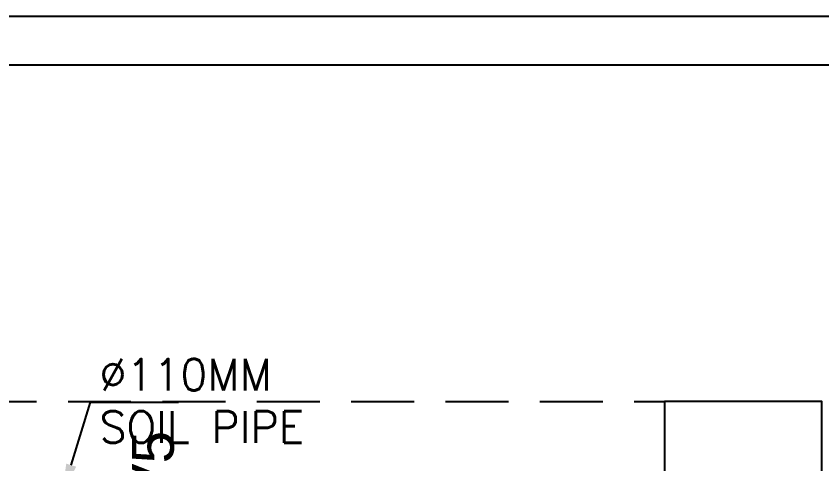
# Model space of a CAD drawing. Extents: x 3550807 to 4078732, y -628171 to -515859.
# Drawn here: x 3729905 to 3733747, y -590754 to -588620 of the extents above; entities that cross this region are included whole.
import ezdxf
from ezdxf import colors
from ezdxf.entities.mleader import LeaderData, LeaderLine
from ezdxf.math import Vec2, Vec3

# ---------------------------------------------------------------- set-up
doc = ezdxf.new("R2010")
doc.units = 0
doc.header["$LTSCALE"] = 6
doc.header["$MEASUREMENT"] = 0
doc.linetypes.add('HIDDEN', pattern=[0.375, 0.25, -0.125])
doc.layers.get('0').update_dxf_attribs({"linetype": 'CONTINUOUS'})
for name, color, linetype in [('Chajja', 7, 'CONTINUOUS'), ('COL', 5, 'CONTINUOUS'), ('JOINERY', 7, 'CONTINUOUS'), ('PL-SOIL PIPE', 1, 'CONTINUOUS')]:
    doc.layers.add(name, color=color, linetype=linetype)
doc.styles.add('ARIAL', font='arial.ttf')
doc.styles.get("Standard").update_dxf_attribs({"font": 'SIMPLEX'})

msp = doc.modelspace()

# ---------------------------------------------------------------- linework, layer by layer
for points in [[(3750161.6, -588619.7), (3750161.6, -620631.1), (3705080.4, -620631.1), (3705080.4, -588619.7)], [(3749929.8, -588851.5), (3749929.8, -620399.2), (3705312.2, -620399.2), (3705312.2, -588851.5)]]:
    msp.add_lwpolyline(points, close=True)
at = {"layer": 'Chajja', "color": 8, "linetype": 'HIDDEN', "ltscale": 200}
msp.add_line((3727452.4, -590456.3), (3732997.4, -590456.3), dxfattribs=at)
at = {"layer": 'COL', "color": 8}
msp.add_lwpolyline([(3732997.4, -591206.3), (3733747.4, -591206.3), (3733747.4, -590456.3), (3732997.4, -590456.3)], close=True, dxfattribs=at)

# ---------------------------------------------------------------- texts
at = {"layer": 'JOINERY', "color": 8, "style": 'ARIAL', "width": 1}
msp.add_text('V5', height=200, rotation=90, dxfattribs=at).set_placement((3730656.5, -590938.7))
at = {"layer": 'PL-SOIL PIPE', "color": 1, "linetype": 'Continuous', "insert": (3730302.1, -590253.8), "char_height": 150, "width": 1574.478, "attachment_point": 1}
msp.add_mtext('%%c110MM \\PSOIL PIPE', dxfattribs=at)

# ---------------------------------------------------------------- leaders
at = {"layer": 'PL-SOIL PIPE', "color": 1, "linetype": 'Continuous'}
ml = msp.add_multileader_mtext('Standard', dxfattribs=at)
ml.set_content('', color=1)
ml.set_leader_properties()
ml.build(insert=Vec2(0, 0))
ml.multileader.update_dxf_attribs({"text_right_attachment_type": 6, "dogleg_length": 418.4, "arrow_head_size": 150})
ctx = ml.context
ctx.base_point, ctx.arrow_head_size, ctx.plane_origin, ctx.plane_x_axis = Vec3(3730682.3, -590458.6), 150, Vec3(3730262.3, -590460.6), Vec3(-1, 0)
ctx.right_attachment, ctx.text_align_type = 6, 2
notes = []
notes.append((ctx, [(0, (1, 1, 0), (3730259.9, -590460.6), (1, 0), 418.4, [(0, [(3730123, -590903.7)], 0, [])])]))
ctx.mtext.insert, ctx.mtext.width, ctx.mtext.alignment = Vec3(3730680.3, -590456.6), 248.491, 3
for ctx, leaders in notes:
    for number, flags, end, landing, length, lines in leaders:
        leader = LeaderData()
        leader.index, (leader.has_last_leader_line, leader.has_dogleg_vector, leader.attachment_direction) = number, flags
        leader.last_leader_point, leader.dogleg_vector, leader.dogleg_length = Vec3(end), Vec3(landing), length
        for number, points, colour, breaks in lines:
            line = LeaderLine()
            line.index, line.vertices, line.color, line.breaks = number, Vec3.list(points), colors.encode_raw_color(colour), breaks
            leader.lines.append(line)
        ctx.leaders.append(leader)

doc.saveas('drawing.dxf')
